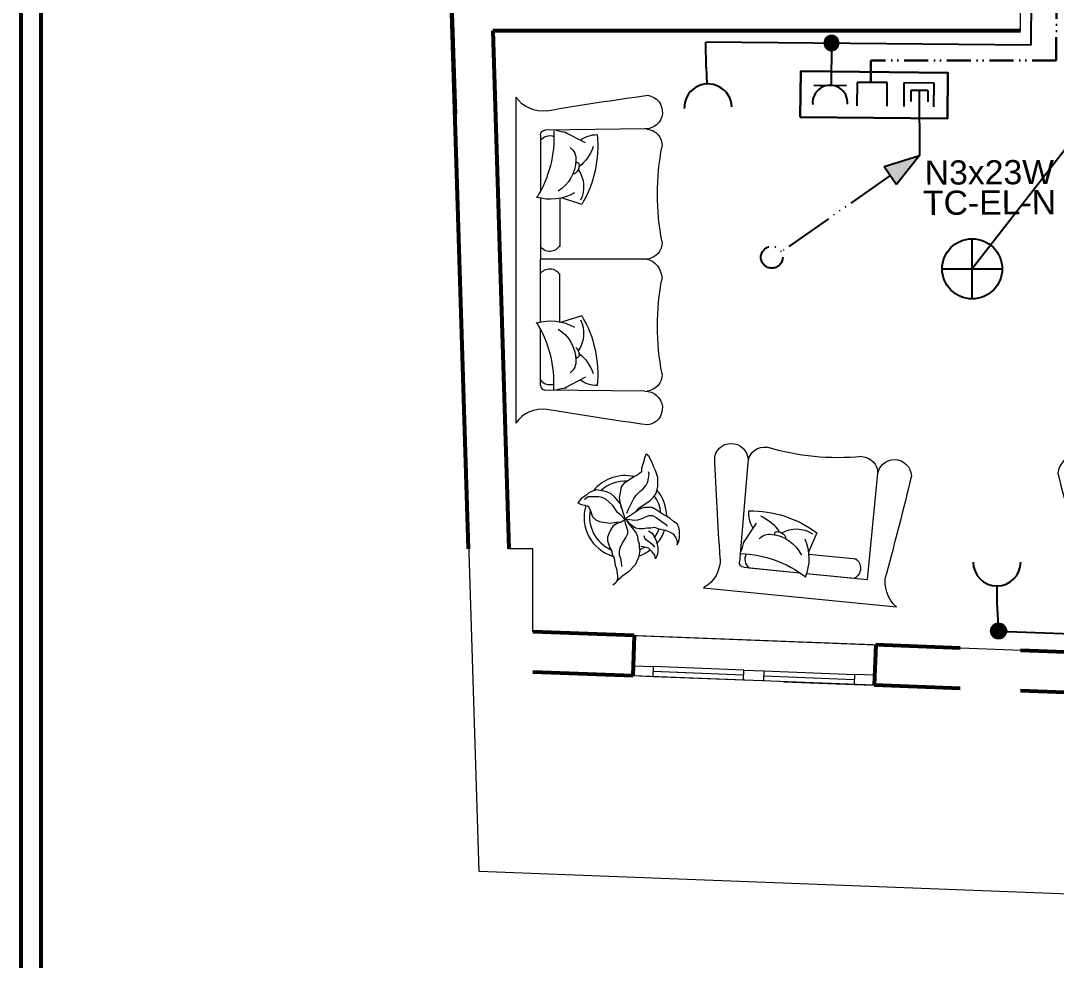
# Model space of a CAD drawing. Header units: millimetres. Extents: x -1335 to 33749, y 2338 to 5277.
# Drawn here: x 14125 to 14640, y 3155 to 3621 of the extents above; entities that cross this region are included whole.
import ezdxf
from ezdxf.enums import TextEntityAlignment as Align

# ---------------------------------------------------------------- set-up
doc = ezdxf.new("R2010")
doc.units = ezdxf.units.MM
for name, pattern in [('ACAD_ISO03W100', [30, 12, -18]), ('ACAD_ISO05W100', [37.5, 24, -3, 0.5, -3, 0.5, -3, 0.5, -3]), ('ACAD_ISO12W100', [21, 12, -3, 0, -3, 0, -3])]:
    doc.linetypes.add(name, pattern=pattern)
for name, color, linetype, lineweight in [('DUVAR', 7, 'Continuous', 53), ('Linye-23', 220, 'Continuous', 25), ('PENCERE', 1, 'Continuous', 20), ('priz', 50, 'Continuous', 30), ('TEF', 15, 'Continuous', 18), ('tefrişler', 134, 'Continuous', 9), ('telefon', 3, 'ACAD_ISO12W100', 30), ('YALıTıM', 7, 'Continuous', 18), ('YESIL', 74, 'Continuous', 18)]:
    doc.layers.add(name, color=color, linetype=linetype, lineweight=lineweight)
for name, color, linetype in [('eleman', 2, 'Continuous'), ('LAMBA YAZI', 51, 'Continuous'), ('televizyon', 4, 'ACAD_ISO05W100')]:
    doc.layers.add(name, color=color, linetype=linetype)
doc.layers.get('TEF').off()
doc.styles.add('LAMBA', font='arial.ttf', dxfattribs={"height": 12})

# ---------------------------------------------------------------- blocks, each defined once
blk = doc.blocks.new('adf')
at = {"layer": 'tefrişler'}
for p, q in [((110998.47, -78221.59), (111045.92, -78305.41)), ((110950.59, -78266.86), (110993.9, -78243.05)), ((110997.21, -78243.96), (111011.02, -78268.37)), ((110979.63, -78258.4), (110985.97, -78248.65)), ((110998.57, -78246.37), (111011.02, -78268.37)), ((111012.64, -78271.22), (111024.45, -78292.09)), ((111012.64, -78271.22), (111027.54, -78297.55)), ((110996.3, -78284.11), (111003.4, -78276.37)), ((111004.25, -78276.1), (111016.01, -78296.87)), ((110981.38, -78323.69), (111027.54, -78297.55))]:
    blk.add_line(p, q, dxfattribs=at)
for centre, major_axis, start_param, end_param in [((110982.44, -78220.11), (-15.52, 4.3), 2.223554, 3.319567), ((111507.43, -79674.05), (408.43, 1474.2), 0.616403, 0.649548), ((110995.1, -78245.16), (-2.34, 0.65), 3.926991, 5.497787), ((110971.97, -78229.27), (-23.12, 6.4), 2.428521, 2.655338), ((111041, -78220.56), (15.07, 54.38), 2.297702, 2.914624), ((110996.04, -78251.41), (-5.44, 1.51), 4.517579, 5.87915), ((110946.1, -78259.75), (2.24, 8.1), 0.915132, 3.975123), ((110979.38, -78269.85), (-13.46, 3.73), -1.42432, -0.78946), ((111024.27, -78235.1), (15.07, 54.38), 2.252393, 2.893244), ((110993.7, -78259.48), (-6.72, 1.86), -0.144832, 0.876693), ((110991.18, -78246.89), (-19.74, 5.47), 1.088843, 1.69928), ((110988.36, -78265.5), (-0.749, 0.208), -1.101493, -0.404964), ((111004.03, -78253.92), (-17.99, 4.98), 0.806095, 1.799336), ((110988.63, -78266.84), (0.57, 2.06), 0.196204, 0.469303), ((110954.16, -78274.23), (-7.82, 2.17), -0.701718, 0.841689), ((110988.36, -78265.5), (0.208, 0.749), 1.165832, 1.862361), ((110989.72, -78265.47), (0.57, 2.06), 1.862361, 2.276788), ((110991.14, -78264.81), (0.99, 3.58), 2.276788, 2.534296), ((110992.9, -78263.35), (-5.78, 1.6), 0.9635, 1.165832), ((111003.75, -78269.72), (-14.04, 3.89), 0.159983, 1.266031), ((110992.9, -78263.35), (-5.78, 1.6), 1.165832, 1.368164), ((110991.86, -78265.38), (0.99, 3.58), 2.938961, 3.196469), ((110991.53, -78266.92), (-2.06, 0.57), 1.625673, 2.040099), ((110991.8, -78268.25), (-0.749, 0.208), 2.040099, 2.736628), ((110991.8, -78268.25), (-0.749, 0.208), 2.736628, 2.949409), ((110996.63, -78253.36), (-23.12, 6.4), 1.837975, 2.657646), ((110853.21, -78359.17), (33.08, 119.39), 5.30512, 5.690454), ((111018.83, -78291.67), (-5.44, 1.51), 1.291777, 3.336402), ((111038.94, -78319.92), (4.3, 15.52), 6.105211, 7.201224), ((110062.45, -77121.58), (-1474.2, 408.43), 2.492045, 2.525189), ((110977.99, -78316.31), (2.17, 7.82), 2.299904, 3.843311), ((110986.25, -78330.68), (2.24, 8.1), 0.737266, 3.797257)]:
    blk.add_ellipse(centre, major_axis=major_axis, ratio=1, start_param=start_param, end_param=end_param, dxfattribs=at)
blk = doc.blocks.new('aegfwe')
at = {"layer": 'tefrişler'}
for p, q in [((64907.59, -97873.14), (64909.33, -97871.68)), ((64909.33, -97871.68), (64909.62, -97871.39)), ((64909.62, -97871.39), (64911.37, -97869.94)), ((64911.37, -97870.52), (64912.24, -97868.78)), ((64911.37, -97869.94), (64911.66, -97869.65)), ((64911.37, -97872.26), (64911.37, -97870.52)), ((64912.24, -97868.78), (64913.69, -97867.62)), ((64902.36, -97877.78), (64905.85, -97874.3)), ((64905.85, -97874.3), (64907.59, -97873.14)), ((64909.33, -97877.49), (64909.33, -97876.91)), ((64911.95, -97875.75), (64911.37, -97872.26)), ((64912.53, -97877.49), (64911.95, -97875.75)), ((64891.33, -97884.16), (64891.62, -97882.42)), ((64891.62, -97882.42), (64892.49, -97880.68)), ((64892.49, -97880.68), (64892.78, -97882.42)), ((64892.78, -97882.42), (64894.23, -97884.16)), ((64900.33, -97884.74), (64900.91, -97881.26)), ((64900.91, -97881.26), (64901.78, -97879.52)), ((64901.78, -97879.52), (64902.36, -97877.78)), ((64909.91, -97880.97), (64909.33, -97877.49)), ((64910.49, -97882.71), (64909.91, -97880.97)), ((64913.11, -97880.97), (64912.53, -97877.49)), ((64913.98, -97882.71), (64913.11, -97880.97)), ((64881.75, -97887.64), (64880.87, -97889.39)), ((64881.75, -97889.39), (64881.75, -97887.64)), ((64891.33, -97886.19), (64891.33, -97884.16)), ((64891.62, -97887.94), (64891.33, -97886.19)), ((64894.23, -97887.94), (64893.07, -97886.48)), ((64894.23, -97884.16), (64895.97, -97885.9)), ((64895.97, -97885.9), (64897.72, -97886.48)), ((64897.72, -97886.48), (64899.46, -97886.77)), ((64899.46, -97886.77), (64899.75, -97886.77)), ((64900.62, -97886.48), (64900.33, -97884.74)), ((64900.62, -97888.23), (64900.62, -97886.48)), ((64908.46, -97889.68), (64910.2, -97886.19)), ((64910.2, -97886.19), (64910.49, -97884.45)), ((64910.49, -97884.45), (64910.49, -97882.71)), ((64914.27, -97884.45), (64913.98, -97882.71)), ((64915.14, -97886.19), (64914.27, -97884.45)), ((64916.3, -97889.68), (64915.14, -97886.19)), ((64880.87, -97889.39), (64880.58, -97891.13)), ((64880.58, -97891.13), (64880.58, -97894.61)), ((64882.33, -97891.13), (64881.75, -97889.39)), ((64883.78, -97893.16), (64882.33, -97891.13)), ((64892.2, -97889.68), (64891.62, -97887.94)), ((64893.07, -97891.42), (64892.2, -97889.68)), ((64894.23, -97893.45), (64893.07, -97891.42)), ((64895.97, -97889.39), (64894.23, -97887.94)), ((64897.72, -97890.55), (64895.97, -97889.39)), ((64898.3, -97892.29), (64897.72, -97890.55)), ((64901.2, -97889.97), (64900.62, -97888.23)), ((64901.49, -97891.71), (64901.2, -97889.97)), ((64902.07, -97893.45), (64901.49, -97891.71)), ((64906.43, -97893.16), (64907.3, -97891.42)), ((64907.3, -97891.42), (64908.46, -97889.68)), ((64915.72, -97893.16), (64916.3, -97891.42)), ((64916.3, -97891.42), (64916.3, -97889.68)), ((64880.58, -97894.61), (64880.87, -97896.35)), ((64880.87, -97896.35), (64881.75, -97898.09)), ((64885.81, -97894.32), (64883.78, -97893.16)), ((64887.55, -97894.9), (64885.81, -97894.32)), ((64886.97, -97897.51), (64886.68, -97896.93)), ((64888.72, -97898.67), (64886.97, -97897.51)), ((64889.3, -97895.19), (64887.55, -97894.9)), ((64891.33, -97895.77), (64889.3, -97895.19)), ((64893.07, -97896.35), (64891.33, -97895.77)), ((64894.81, -97896.06), (64893.07, -97896.35)), ((64895.97, -97894.61), (64894.23, -97893.45)), ((64896.56, -97896.06), (64894.81, -97896.06)), ((64898.59, -97895.77), (64896.56, -97896.06)), ((64900.62, -97895.77), (64898.59, -97895.77)), ((64902.36, -97896.06), (64900.62, -97895.77)), ((64903.53, -97895.48), (64902.07, -97893.45)), ((64904.11, -97897.22), (64902.36, -97896.06)), ((64906.43, -97898.96), (64903.53, -97895.48)), ((64905.85, -97898.67), (64904.11, -97897.22)), ((64906.43, -97894.9), (64906.43, -97893.16)), ((64907.59, -97898.38), (64906.43, -97894.9)), ((64911.95, -97898.09), (64913.69, -97896.93)), ((64913.69, -97896.93), (64914.85, -97894.9)), ((64914.85, -97894.9), (64915.72, -97893.16)), ((64881.75, -97898.09), (64883.49, -97899.25)), ((64883.49, -97899.25), (64885.23, -97900.7)), ((64885.23, -97900.7), (64886.97, -97901.86)), ((64886.97, -97901.86), (64888.72, -97902.73)), ((64890.46, -97900.12), (64888.72, -97898.67)), ((64888.72, -97902.73), (64892.2, -97905.06)), ((64892.2, -97901.28), (64890.46, -97900.12)), ((64893.94, -97902.15), (64892.2, -97901.28)), ((64895.68, -97902.15), (64893.94, -97902.15)), ((64897.43, -97901.57), (64895.68, -97902.15)), ((64899.17, -97900.7), (64897.43, -97901.57)), ((64901.2, -97900.12), (64899.17, -97900.7)), ((64899.75, -97905.64), (64906.72, -97900.99)), ((64902.94, -97899.83), (64901.2, -97900.12)), ((64906.43, -97900.41), (64902.94, -97899.83)), ((64907.3, -97900.41), (64905.85, -97898.67)), ((64907.3, -97900.7), (64906.43, -97898.96)), ((64906.72, -97900.99), (64907.3, -97900.7)), ((64907.88, -97900.12), (64907.01, -97900.7)), ((64907.88, -97900.12), (64907.59, -97898.38)), ((64907.59, -97900.7), (64908.17, -97902.73)), ((64909.91, -97898.96), (64907.88, -97900.12)), ((64907.88, -97900.41), (64909.62, -97902.15)), ((64908.17, -97902.73), (64909.91, -97907.96)), ((64909.62, -97902.15), (64911.37, -97903.61)), ((64911.66, -97898.96), (64909.91, -97898.96)), ((64910.2, -97898.96), (64911.95, -97898.09)), ((64915.14, -97898.38), (64911.66, -97898.96)), ((64920.37, -97899.25), (64915.14, -97898.38)), ((64922.11, -97900.12), (64920.37, -97899.25)), ((64923.85, -97901.57), (64922.11, -97900.12)), ((64925.01, -97905.06), (64923.85, -97901.57)), ((64892.2, -97905.06), (64894.23, -97906.22)), ((64894.23, -97906.22), (64898.01, -97906.22)), ((64900.62, -97905.93), (64895.39, -97909.41)), ((64898.01, -97906.22), (64899.75, -97905.64)), ((64902.07, -97904.19), (64900.62, -97905.93)), ((64905.85, -97905.35), (64903.23, -97910.57)), ((64906.72, -97903.32), (64905.85, -97905.35)), ((64909.91, -97907.09), (64909.62, -97905.93)), ((64910.2, -97909.12), (64909.91, -97907.09)), ((64909.91, -97907.96), (64912.82, -97911.44)), ((64911.37, -97903.61), (64913.69, -97907.09)), ((64913.69, -97907.09), (64915.43, -97908.83)), ((64925.88, -97906.8), (64925.01, -97905.06)), ((64927.63, -97907.38), (64925.88, -97906.8)), ((64929.37, -97907.67), (64927.63, -97907.38)), ((64931.11, -97908.54), (64929.37, -97907.67)), ((64892.2, -97913.18), (64891.33, -97916.66)), ((64893.65, -97911.15), (64892.2, -97913.18)), ((64895.39, -97909.41), (64893.65, -97911.15)), ((64902.07, -97912.31), (64900.33, -97914.05)), ((64903.23, -97910.57), (64902.07, -97912.31)), ((64909.91, -97914.63), (64910.2, -97912.6)), ((64910.49, -97910.86), (64910.2, -97909.12)), ((64910.2, -97912.6), (64910.49, -97910.86)), ((64912.82, -97911.44), (64914.56, -97912.89)), ((64914.56, -97912.89), (64916.3, -97913.76)), ((64915.43, -97908.83), (64917.17, -97910.28)), ((64917.17, -97910.28), (64918.92, -97911.15)), ((64918.92, -97911.15), (64920.66, -97911.44)), ((64920.66, -97911.44), (64925.88, -97911.44)), ((64925.59, -97913.47), (64927.34, -97912.02)), ((64925.88, -97911.44), (64927.63, -97910.28)), ((64927.34, -97912.02), (64929.37, -97910.57)), ((64927.63, -97910.28), (64927.63, -97909.99)), ((64929.37, -97910.57), (64930.82, -97908.83)), ((64930.82, -97908.83), (64931.11, -97908.54)), ((64891.33, -97916.66), (64891.33, -97921.02)), ((64897.14, -97917.24), (64896.27, -97918.99)), ((64898.59, -97915.5), (64897.14, -97917.24)), ((64900.33, -97914.05), (64898.59, -97915.5)), ((64902.94, -97921.6), (64908.17, -97918.12)), ((64908.17, -97918.12), (64909.62, -97916.37)), ((64909.62, -97916.37), (64909.91, -97914.63)), ((64916.3, -97913.76), (64918.04, -97914.34)), ((64918.04, -97914.34), (64920.08, -97914.63)), ((64920.08, -97914.63), (64921.82, -97914.92)), ((64921.82, -97914.92), (64923.85, -97914.34)), ((64923.85, -97914.34), (64925.59, -97913.47)), ((64891.33, -97921.02), (64892.49, -97924.5)), ((64895.97, -97920.73), (64895.68, -97922.76)), ((64895.68, -97922.76), (64895.97, -97923.92)), ((64896.27, -97918.99), (64895.97, -97920.73)), ((64899.46, -97923.92), (64901.2, -97922.47)), ((64901.2, -97922.47), (64902.94, -97921.6)), ((64892.49, -97924.5), (64893.36, -97926.24)), ((64893.36, -97926.24), (64893.94, -97927.98)), ((64893.94, -97927.98), (64895.68, -97931.46)), ((64898.3, -97929.14), (64899.46, -97925.66)), ((64899.46, -97925.66), (64899.46, -97923.92)), ((64895.68, -97931.46), (64897.14, -97932.62)), ((64897.14, -97932.91), (64898.01, -97930.88)), ((64898.01, -97930.88), (64898.3, -97929.14))]:
    blk.add_line(p, q, dxfattribs=at)
for radius, start, end in [(20.54, 109.0007, 126.8665), (20.54, 343.7977, 72.6985), (17.8, 113.3714, 122.6233), (17.8, 349.1696, 66.1695), (20.54, 139.964, 161.4683), (17.8, 144.587, 160.5864), (20.54, 180.9322, 220.3045), (17.8, 186.2472, 216.0298), (20.54, 257.5002, 320.8039), (17.8, 266.71, 312.8028)]:
    blk.add_arc((64907.46, -97901.5), radius, start, end, dxfattribs=at)
blk = doc.blocks.new('adfgb')
at = {"layer": 'tefrişler'}
for p, q in [((110590.58, -78475.61), (110590.58, -78313.71)), ((110654.55, -78329.51), (110605.13, -78330.12)), ((110625.12, -78336.46), (110614.79, -78331.09)), ((110602.71, -78332.55), (110602.71, -78360.59)), ((110602.71, -78363.87), (110602.71, -78395.19)), ((110612.4, -78363.99), (110612.4, -78387.86)), ((110623.28, -78367.04), (110613.28, -78363.8)), ((110602.71, -78425.45), (110602.71, -78395.19)), ((110655.75, -78395.19), (110602.71, -78395.19)), ((110655.75, -78395.19), (110602.71, -78395.19)), ((110602.71, -78425.45), (110602.71, -78401.46)), ((110612.4, -78425.33), (110612.4, -78401.46)), ((110623.28, -78422.28), (110613.28, -78425.52)), ((110602.71, -78456.77), (110602.71, -78428.73)), ((110602.71, -78454), (110602.71, -78428.73)), ((110625.12, -78452.86), (110614.79, -78458.23)), ((110654.55, -78459.82), (110605.13, -78459.2))]:
    blk.add_line(p, q, dxfattribs=at)
at = {"layer": 'tefrişler', "extrusion": (0, 0, -1)}
for centre, major_axis, start_param, end_param in [((110603.8, -78304.52), (-11.38, 11.38), 3.79435, 4.890363), ((110553.06, -78333.76), (39.9, 39.9), 0.726906, 1.343827), ((110605.13, -78332.55), (-1.71, 1.71), 5.497787, 7.068583), ((110607.39, -78338.46), (-3.99, 3.99), 6.088376, 7.449946)]:
    blk.add_ellipse(centre, major_axis=major_axis, ratio=1, start_param=start_param, end_param=end_param, dxfattribs=at)
at = {"layer": 'tefrişler'}
for centre, major_axis, ratio, start_param, end_param in [((110863.22, -79828.42), (-1081.68, 1081.68), 1, -0.649548, -0.616403), ((110654.96, -78321.11), (-5.94, 5.94), 1, 2.308063, 5.368053), ((110617.43, -78307.33), (16.96, 16.96), 1, 3.627847, 3.854664), ((110655.07, -78337.69), (-5.74, 5.74), 1, 3.8707, 5.414107), ((110630.97, -78346.29), (-9.88, 9.88), 1, -0.781337, -0.146476), ((110574.79, -78338.17), (-39.9, 39.9), 1, 3.389942, 4.030792), ((110613.4, -78344.33), (-4.93, 4.93), 1, 3.835696, 4.857221), ((110609.39, -78332.13), (14.49, 14.49), 1, 4.583906, 5.194343), ((110784.77, -78361.87), (87.6, 87.6), 1, 2.163527, 2.548862), ((110601.68, -78344.58), (-13.2, 13.2), 1, 2.913053, 3.906294), ((110621.44, -78348.23), (-1.51, 1.51), 1, -0.469303, -0.196204), ((110621.02, -78346.93), (0.55, 0.55), 1, 0.404964, 1.101493), ((110621.02, -78346.93), (-0.55, 0.55), 1, 4.420824, 5.117353), ((110619.82, -78347.58), (-1.51, 1.51), 1, 4.006397, 4.420824), ((110617.91, -78348.56), (-2.62, 2.62), 1, 3.086716, 3.344225), ((110616, -78347.3), (4.24, 4.24), 1, 4.915021, 5.117353), ((110609.7, -78358.19), (-10.3, 10.3), 1, 3.446358, 4.552406), ((110616, -78347.3), (4.24, 4.24), 1, 5.117353, 5.319685), ((110618.25, -78347.7), (2.62, 2.62), 1, 5.319685, 5.577194), ((110607.84, -78340.44), (16.96, 16.96), 1, 3.62554, 4.44521), ((110607.39, -78384.72), (-3.99, 3.99), 1, 1.375987, 3.420612), ((110655.07, -78386.04), (3.06, 8.95), 0.839265, 3.612252, 5.040953), ((110655.07, -78403.28), (5.74, 5.74), 1, 5.441497, 6.984904), ((110655.07, -78403.28), (5.74, 5.74), 1, 5.441497, 6.984904), ((110607.39, -78404.6), (-3.99, 3.99), 1, 4.433369, 6.477995), ((110784.77, -78427.46), (87.6, 87.6), 1, 2.163527, 2.548861), ((110607.84, -78448.88), (-16.96, 16.96), 1, -1.303618, -0.483947), ((110574.79, -78451.15), (39.9, 39.9), 1, 5.393986, 6.034836), ((110553.06, -78455.56), (-39.9, 39.9), 1, 3.868498, 4.48542), ((110601.68, -78444.74), (-13.2, 13.2), 1, 3.947688, 4.940929), ((110609.7, -78431.13), (-10.3, 10.3), 1, 3.301576, 4.407624), ((110619.38, -78438.3), (-0.55, 0.55), 1, -0.404964, -0.192184), ((110619.38, -78438.3), (-0.55, 0.55), 1, -1.101493, -0.404964), ((110618.96, -78439.59), (-1.51, 1.51), 1, -1.51592, -1.101493), ((110617.91, -78440.76), (2.62, 2.62), 1, 6.080553, 6.338062), ((110616, -78442.02), (4.24, 4.24), 1, 5.878221, 6.080553), ((110616, -78442.02), (-4.24, 4.24), 1, 4.105093, 4.307425), ((110613.4, -78444.99), (-4.93, 4.93), 1, 2.996761, 4.018286), ((110621.44, -78441.09), (1.51, 1.51), 1, 3.337796, 3.610896), ((110621.02, -78442.39), (-0.55, 0.55), 1, 2.040099, 2.736628), ((110621.02, -78442.39), (-0.55, 0.55), 1, 2.736628, 3.433158), ((110619.82, -78441.74), (-1.51, 1.51), 1, 3.433158, 3.847584), ((110618.25, -78441.62), (2.62, 2.62), 1, 5.418381, 5.675889), ((110609.39, -78457.19), (-14.49, 14.49), 1, 4.230435, 4.840872), ((110607.39, -78450.86), (3.99, 3.99), 1, 2.946783, 4.308353), ((110630.97, -78443.03), (9.88, 9.88), 1, 3.288069, 3.922929), ((110655.07, -78451.63), (5.74, 5.74), 1, 4.010671, 5.554078), ((110605.13, -78456.77), (1.71, 1.71), 1, 2.356194, 3.926991), ((110617.43, -78481.99), (-16.96, 16.96), 1, -0.713072, -0.486255), ((110654.96, -78468.21), (5.94, 5.94), 1, 4.056725, 7.116715), ((110603.8, -78484.8), (-11.38, 11.38), 1, -0.918039, 0.177974), ((110863.22, -76960.9), (1081.68, 1081.68), 1, 3.757996, 3.791141)]:
    blk.add_ellipse(centre, major_axis=major_axis, ratio=ratio, start_param=start_param, end_param=end_param, dxfattribs=at)

msp = doc.modelspace()

# ---------------------------------------------------------------- hatches: boundary and pattern name
at = {"layer": 'televizyon', "linetype": 'ACAD_ISO03W100', "ltscale": 10}
msp.add_hatch(color=256, dxfattribs=at).paths.add_polyline_path([(14571.89, 3554.57), (14554.32, 3549.11), (14560.43, 3540.18)])

# ---------------------------------------------------------------- linework, layer by layer
for p, q in [((14524.69, 3611.96), (14531.67, 3611.96)), ((14524.8, 3612.2), (14531.56, 3612.2)), ((14524.93, 3612.44), (14531.43, 3612.44)), ((14525.09, 3612.67), (14531.28, 3612.67)), ((14525.27, 3612.91), (14531.1, 3612.91)), ((14525.48, 3613.15), (14530.88, 3613.15)), ((14525.74, 3613.38), (14530.63, 3613.38)), ((14526.05, 3613.62), (14530.31, 3613.62)), ((14526.45, 3613.86), (14529.92, 3613.86)), ((14527.01, 3614.09), (14529.35, 3614.09)), ((14524.39, 3610.54), (14531.97, 3610.54)), ((14524.4, 3610.78), (14531.96, 3610.78)), ((14524.4, 3610.3), (14531.96, 3610.3)), ((14524.42, 3610.07), (14531.95, 3610.07)), ((14524.43, 3611.02), (14531.93, 3611.02)), ((14524.45, 3609.83), (14531.91, 3609.83)), ((14524.47, 3611.25), (14531.89, 3611.25)), ((14524.5, 3609.59), (14531.86, 3609.59)), ((14524.53, 3611.49), (14531.83, 3611.49)), ((14524.57, 3609.36), (14531.8, 3609.36)), ((14524.6, 3611.73), (14531.76, 3611.73)), ((14524.65, 3609.12), (14531.71, 3609.12)), ((14524.75, 3608.88), (14531.61, 3608.88)), ((14524.87, 3608.65), (14531.49, 3608.65)), ((14525.01, 3608.41), (14531.35, 3608.41)), ((14525.18, 3608.17), (14531.18, 3608.17)), ((14525.38, 3607.94), (14530.98, 3607.94)), ((14525.62, 3607.7), (14530.75, 3607.7)), ((14525.9, 3607.46), (14530.46, 3607.46)), ((14526.25, 3607.23), (14530.11, 3607.23)), ((14526.73, 3606.99), (14529.63, 3606.99)), ((14527.55, 3606.75), (14528.81, 3606.75)), ((14607.43, 3318.97), (14607.43, 3317.71)), ((14607.66, 3319.8), (14607.66, 3316.89)), ((14607.9, 3320.27), (14607.9, 3316.42)), ((14608.14, 3320.62), (14608.14, 3316.06)), ((14608.37, 3320.91), (14608.37, 3315.78)), ((14608.61, 3321.14), (14608.61, 3315.54)), ((14608.85, 3321.34), (14608.85, 3315.34)), ((14609.08, 3321.51), (14609.08, 3315.18)), ((14609.32, 3321.65), (14609.32, 3315.03)), ((14609.56, 3321.77), (14609.56, 3314.91)), ((14609.79, 3321.88), (14609.79, 3314.81)), ((14610.03, 3321.96), (14610.03, 3314.73)), ((14610.27, 3322.02), (14610.27, 3314.66)), ((14610.51, 3322.07), (14610.51, 3314.61)), ((14610.74, 3322.11), (14610.74, 3314.58)), ((14610.98, 3322.13), (14610.98, 3314.56)), ((14611.22, 3322.13), (14611.22, 3314.55)), ((14611.45, 3322.12), (14611.45, 3314.57)), ((14611.69, 3322.09), (14611.69, 3314.59)), ((14611.93, 3322.05), (14611.93, 3314.63)), ((14612.16, 3322), (14612.16, 3314.69)), ((14612.4, 3321.92), (14612.4, 3314.76)), ((14612.64, 3321.83), (14612.64, 3314.85)), ((14612.87, 3321.72), (14612.87, 3314.96)), ((14613.11, 3321.59), (14613.11, 3315.09)), ((14613.35, 3321.44), (14613.35, 3315.25)), ((14613.58, 3321.26), (14613.58, 3315.43)), ((14613.82, 3321.04), (14613.82, 3315.64)), ((14614.06, 3320.79), (14614.06, 3315.9)), ((14614.29, 3320.48), (14614.29, 3316.21)), ((14614.53, 3320.08), (14614.53, 3316.61)), ((14614.77, 3319.51), (14614.77, 3317.18))]:
    msp.add_line(p, q)
at = {"color": 1, "ltscale": 10}
for p, q in [((14466.41, 3590.08), (14466.11, 3598.5)), ((14610.39, 3340.76), (14610.39, 3332.34))]:
    msp.add_line(p, q, dxfattribs=at)
at = {"color": 2}
for p, q in [((14598.08, 3483.34), (14598.08, 3513.18)), ((14583.16, 3498.26), (14612.99, 3498.26))]:
    msp.add_line(p, q, dxfattribs=at)
msp.add_circle((14598.08, 3498.26), 14.92, dxfattribs=at)
msp.add_circle((14611.16, 3318.34), 3.79)
at = {"linetype": 'ByBlock'}
for centre, start, end in [((14466.85, 3578.26), 2.0928, 182.0928), ((14610.39, 3352.59), 180, 0)]:
    msp.add_arc(centre, 11.84, start, end, dxfattribs=at)
at = {"layer": 'DUVAR'}
for p, q in [((14337.74, 3683.97), (14341.14, 3575.06)), ((14359.86, 3616.49), (14367.9, 3359.1)), ((14622.15, 3616.49), (14359.86, 3616.49)), ((14430.22, 3316.02), (14429.45, 3296.03)), ((14430.22, 3316.02), (14429.45, 3296.04)), ((14430.22, 3316.02), (14429.45, 3296.03)), ((14430.22, 3316.02), (14429.45, 3296.04)), ((14430.22, 3316.02), (14429.45, 3296.04)), ((14430.22, 3316.02), (14429.45, 3296.04)), ((14430.22, 3316.02), (14429.45, 3296.04)), ((14550.13, 3311.42), (14549.36, 3291.43)), ((14550.13, 3311.42), (14549.36, 3291.43)), ((14550.13, 3311.42), (14549.36, 3291.43)), ((14550.13, 3311.42), (14549.36, 3291.43)), ((14550.13, 3311.42), (14549.36, 3291.43)), ((14550.13, 3311.42), (14549.36, 3291.43)), ((14550.13, 3311.42), (14549.36, 3291.43))]:
    msp.add_line(p, q, dxfattribs=at)
at = {"layer": 'DUVAR', "color": 0}
for p, q in [((14430.22, 3316.02), (14429.45, 3296.04)), ((14550.13, 3311.42), (14549.36, 3291.43)), ((14550.13, 3311.42), (14549.36, 3291.43))]:
    msp.add_line(p, q, dxfattribs=at)
at = {"layer": 'DUVAR'}
msp.add_lwpolyline([(15240.03, 5276.58), (14125.36, 5276.58), (14125.36, 2376.9), (15240.03, 2376.9)], close=True, dxfattribs=at)
for points in [[(14135.36, 5266.58), (14135.36, 2386.9), (15230.03, 2386.9), (15230.03, 5266.58), (14135.36, 5266.58)], [(14347.89, 3359.1), (14337.74, 3683.97)], [(14430.22, 3316.02), (14379.76, 3317.96)], [(14592.15, 3309.8), (14550.13, 3311.42)], [(14671.49, 3306.76), (14622.15, 3308.65)], [(14429.45, 3296.04), (14379.76, 3297.95)], [(14592.15, 3289.79), (14549.36, 3291.43)], [(14670.72, 3286.77), (14622.15, 3288.64)]]:
    msp.add_lwpolyline(points, dxfattribs=at)
at = {"layer": 'eleman'}
for p, q in [((14519.34, 3589.5), (14535.67, 3589.33)), ((14540.87, 3590.87), (14540.75, 3579.17)), ((14555.91, 3590.72), (14540.87, 3590.87)), ((14555.79, 3579.01), (14555.91, 3590.72)), ((14564.17, 3590.56), (14564.05, 3578.86)), ((14579.21, 3590.4), (14564.17, 3590.56)), ((14567.61, 3586.91), (14567.56, 3581.36)), ((14576.1, 3586.83), (14567.61, 3586.91)), ((14576.1, 3586.83), (14576.04, 3581.28)), ((14579.09, 3578.7), (14579.21, 3590.4))]:
    msp.add_line(p, q, dxfattribs=at)
msp.add_arc((14527.47, 3580.74), 8.68, 354.9675, 185.6891, dxfattribs=at)
at = {"layer": 'Linye-23'}
for p, q in [((14627.45, 3660.29), (14627.19, 3609.27)), ((14713.69, 3647.2), (14598.08, 3498.19)), ((14627.19, 3609.27), (14465.71, 3610.77)), ((14465.97, 3598.01), (14465.71, 3610.77)), ((14528.11, 3609.84), (14527.94, 3589.45)), ((14571.71, 3586.78), (14571.9, 3554.51)), ((14610.37, 3332.34), (14611.15, 3318.14)), ((14610.51, 3317.86), (14610.47, 3317.86)), ((14610.47, 3317.86), (14610.47, 3317.86)), ((14835.83, 3309.92), (14611.15, 3318.14))]:
    msp.add_line(p, q, dxfattribs=at)
at = {"layer": 'PENCERE', "color": 21, "linetype": 'Continuous', "lineweight": 20}
for p, q in [((14430.22, 3316.02), (14429.45, 3296.04)), ((14430.22, 3316.02), (14550.13, 3311.42)), ((14550.13, 3311.42), (14549.36, 3291.43)), ((14484.51, 3296.41), (14439.54, 3298.15)), ((14459.52, 3297.37), (14439.54, 3298.15)), ((14484.6, 3298.91), (14439.64, 3300.65)), ((14494.6, 3298.52), (14539.56, 3296.81)), ((14549.36, 3291.43), (14429.45, 3296.04)), ((14484.41, 3293.91), (14439.44, 3295.65)), ((14494.5, 3296.02), (14539.47, 3294.32)), ((14504.4, 3293.14), (14539.37, 3291.82))]:
    msp.add_line(p, q, dxfattribs=at)
for points in [[(14429.64, 3301.03), (14439.64, 3300.65), (14439.44, 3295.65), (14429.45, 3296.04)], [(14484.6, 3298.91), (14494.6, 3298.52), (14494.4, 3293.52), (14484.41, 3293.91)], [(14549.56, 3296.43), (14539.56, 3296.81), (14539.37, 3291.82), (14549.36, 3291.43)]]:
    msp.add_lwpolyline(points, close=True, dxfattribs=at)
at = {"layer": 'priz'}
msp.add_lwpolyline([(14512.68, 3573.59), (14512.91, 3596.42), (14585.99, 3595.68), (14585.76, 3572.85)], close=True, dxfattribs=at)
at = {"layer": 'telefon'}
for p, q in [((14640.42, 3698.04), (14639.8, 3601.74)), ((14639.8, 3601.74), (14547.79, 3601.74)), ((14547.79, 3590.76), (14547.79, 3601.74))]:
    msp.add_line(p, q, dxfattribs=at)
at = {"layer": 'televizyon'}
for p, q in [((14554.32, 3549.11), (14571.89, 3554.57)), ((14571.89, 3554.57), (14560.43, 3540.18)), ((14554.32, 3549.11), (14560.43, 3540.18)), ((14557.38, 3544.64), (14503.16, 3506.73))]:
    msp.add_line(p, q, dxfattribs=at)
msp.add_circle((14498.51, 3503.97), 5.41, dxfattribs=at)
at = {"layer": 'YALıTıM'}
msp.add_lwpolyline([(14713.86, 3661.49), (14852.28, 3661.49), (14852.28, 3299.81), (14379.76, 3317.96), (14379.76, 3359.1), (14367.91, 3359.1), (14359.86, 3616.49), (14622.15, 3616.49), (14622.15, 3661.49), (14626.16, 3661.49)], dxfattribs=at)
at = {"layer": 'YESIL'}
msp.add_lwpolyline([(14567.43, 4519.64), (15042.56, 4540.91), (15042.56, 4164.3), (14742.74, 4164.3), (14742.74, 3661.43), (14912.74, 3661.43), (14912.74, 3816.26), (15042.56, 3816.26), (15042.56, 3172.44), (14353.17, 3198.84), (14318.11, 4314.3), (14567.43, 4314.3)], close=True, dxfattribs=at)

# ---------------------------------------------------------------- block references
at = {"layer": 'DUVAR', "color": 1, "rotation": 180}
msp.add_blockref('aegfwe', (79333.23, -94526.49), dxfattribs=at)
at = {"layer": 'TEF', "xscale": -1}
for name, p, rotation in [('adfgb', (-96219.19, -74892.08), 180), ('adf', (-101975.69, 73203.44), 113.8637590828995)]:
    msp.add_blockref(name, p, dxfattribs=dict(at, rotation=rotation))
at = {"layer": 'TEF', "rotation": 246.1362409171004}
msp.add_blockref('adf', (131184.25, 73204.79), dxfattribs=at)

# ---------------------------------------------------------------- texts
at = {"layer": 'LAMBA YAZI', "style": 'LAMBA'}
for s, p in [('N3x23W ', (14608.97, 3540.21)), ('TC-EL-N ', (14609.05, 3525.21))]:
    msp.add_text(s, height=12, rotation=0.3049, dxfattribs=at).set_placement(p, align=Align.CENTER)

doc.saveas('drawing.dxf')
